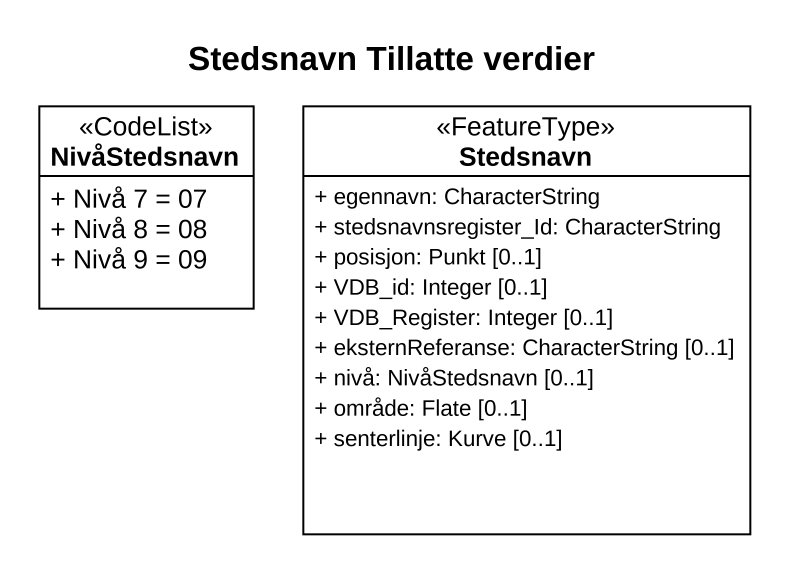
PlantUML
@startuml
title Stedsnavn Tillatte verdier
hide circle
hide empty members
skinparam classAttributeIconSize 0
class NivåStedsnavn <<CodeList>> {
  + Nivå 7 = 07
  + Nivå 8 = 08
  + Nivå 9 = 09
}
class Stedsnavn <<FeatureType>> {
  + egennavn: CharacterString
  + stedsnavnsregister_Id: CharacterString
  + posisjon: Punkt [0..1]
  + VDB_id: Integer [0..1]
  + VDB_Register: Integer [0..1]
  + eksternReferanse: CharacterString [0..1]
  + nivå: NivåStedsnavn [0..1]
  + område: Flate [0..1]
  + senterlinje: Kurve [0..1]
}
@enduml
